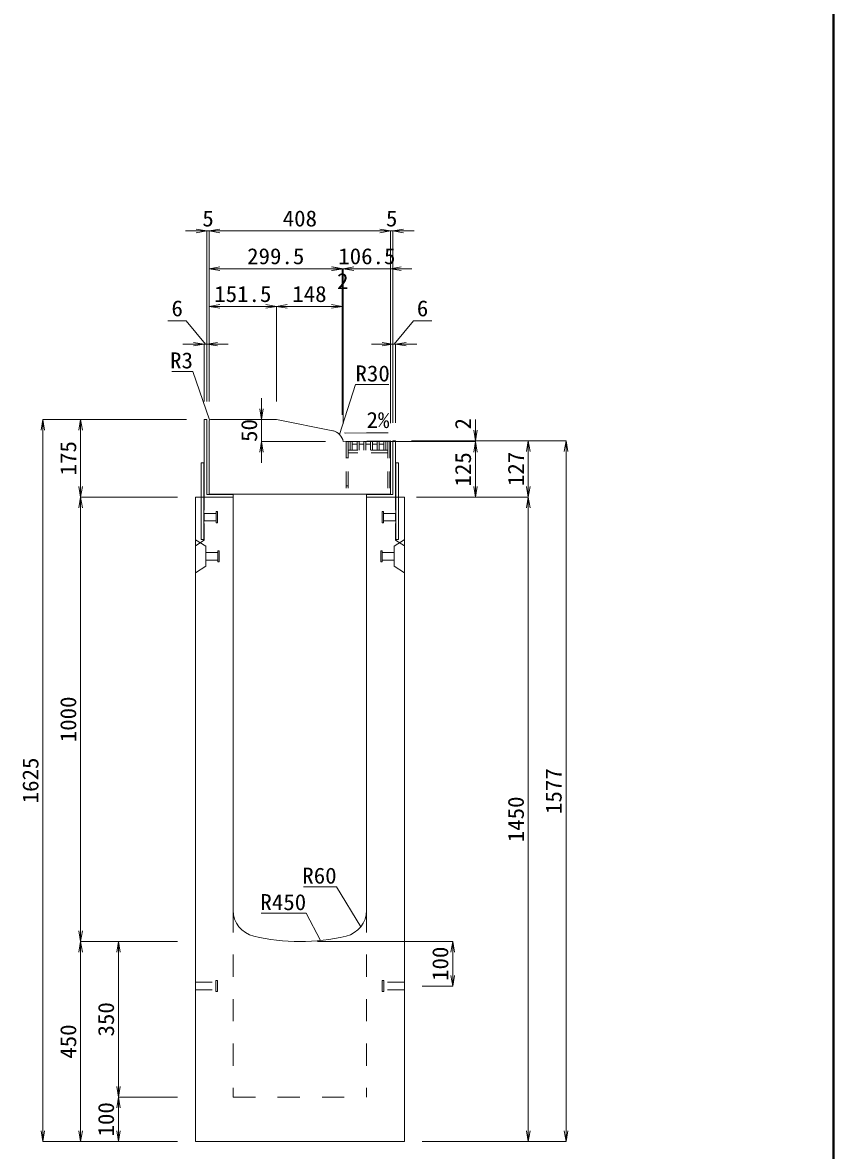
# Model space of a CAD drawing. Units: millimetres at full size. Extents: x -1809 to 57027, y -20349 to 17321.
# Drawn here: x 22776 to 24600, y -15116 to -12578 of the extents above; entities that cross this region are included whole.
import ezdxf
from ezdxf.enums import TextEntityAlignment as Align

# ---------------------------------------------------------------- set-up
doc = ezdxf.new("R2010")
doc.units = ezdxf.units.MM
doc.header["$LTSCALE"] = 50
for name, pattern in [('USER1', [2, 1, -1]), ('USER2', [1.35, 0.75, -0.6]), ('USER3', [1.35, 0.75, -0.6])]:
    doc.linetypes.add(name, pattern=pattern)
for name, color, linetype, lineweight in [('インサート', 3, 'USER2', 9), ('受枠', 3, 'Continuous', 5), ('図枠', 7, 'Continuous', 5), ('寸法線', 7, 'Continuous', 13), ('引出線', 4, 'Continuous', 13), ('本体', 2, 'Continuous', 13), ('補助線', 8, 'Continuous', 13), ('ｸﾞﾚｰﾁﾝｸﾞ', 7, 'USER3', 9)]:
    doc.layers.add(name, color=color, linetype=linetype, lineweight=lineweight)
doc.styles.add('ＭＳ 明朝', font='')
doc.styles.get('ＭＳ 明朝').set_extended_font_data('MS Mincho')

# ---------------------------------------------------------------- blocks, each defined once
blk = doc.blocks.new('open_arrow')
at = {"color": 0, "linetype": 'Continuous', "lineweight": -2}
blk.add_lwpolyline([(7.5, 1.25), (0, 0), (7.5, -1.25)], dxfattribs=at)

msp = doc.modelspace()

# ---------------------------------------------------------------- linework, layer by layer
at = {"layer": 'インサート'}
for p, q in [((23215, -13678.55), (23212, -13678.55)), ((23212, -13678.55), (23212, -13703.55)), ((23215, -13703.55), (23215, -13678.55)), ((23585, -13678.55), (23588, -13678.55)), ((23585, -13703.55), (23585, -13678.55)), ((23588, -13678.55), (23588, -13703.55)), ((23185, -13682.55), (23212, -13682.55)), ((23185, -13682.55), (23185, -13699.55)), ((23185, -13699.55), (23212, -13699.55)), ((23212, -13703.55), (23215, -13703.55)), ((23588, -13703.55), (23585, -13703.55)), ((23615, -13682.55), (23588, -13682.55)), ((23615, -13699.55), (23588, -13699.55)), ((23615, -13682.55), (23615, -13699.55)), ((23188.2, -13770.55), (23215.2, -13770.55)), ((23188.2, -13770.55), (23188.2, -13787.55)), ((23218.2, -13766.55), (23215.2, -13766.55)), ((23215.2, -13766.55), (23215.2, -13791.55)), ((23218.2, -13791.55), (23218.2, -13766.55)), ((23581.8, -13766.55), (23584.8, -13766.55)), ((23581.8, -13791.55), (23581.8, -13766.55)), ((23584.8, -13766.55), (23584.8, -13791.55)), ((23611.8, -13770.55), (23584.8, -13770.55)), ((23611.8, -13770.55), (23611.8, -13787.55)), ((23188.2, -13787.55), (23215.2, -13787.55)), ((23215.2, -13791.55), (23218.2, -13791.55)), ((23584.8, -13791.55), (23581.8, -13791.55)), ((23611.8, -13787.55), (23584.8, -13787.55)), ((23165, -14737.55), (23211, -14737.55)), ((23165, -14754.55), (23165, -14737.55)), ((23211, -14758.55), (23211, -14733.55)), ((23211, -14733.55), (23215, -14733.55)), ((23215, -14758.55), (23215, -14733.55)), ((23585, -14733.55), (23589, -14733.55)), ((23585, -14733.55), (23585, -14758.55)), ((23589, -14733.55), (23589, -14758.55)), ((23635, -14737.55), (23589, -14737.55)), ((23635, -14737.55), (23635, -14754.55)), ((23165, -14754.55), (23211, -14754.55)), ((23215, -14758.55), (23211, -14758.55)), ((23589, -14758.55), (23585, -14758.55)), ((23635, -14754.55), (23589, -14754.55))]:
    msp.add_line(p, q, dxfattribs=at)
at = {"layer": '受枠'}
for p, q in [((23185, -13471.05), (23185, -13646.05)), ((23185, -13471.05), (23191, -13471.05)), ((23185, -13471.05), (23191, -13471.05)), ((23191, -13471.05), (23191, -13640.05)), ((23609, -13519.06), (23609, -13640.05)), ((23609, -13519.06), (23615, -13519.06)), ((23615, -13646.05), (23615, -13519.06)), ((23178, -13741.05), (23178, -13569.06)), ((23184, -13569.06), (23178, -13569.06)), ((23184, -13741.05), (23184, -13569.06)), ((23616, -13741.05), (23616, -13569.06)), ((23616, -13569.06), (23622, -13569.06)), ((23622, -13741.05), (23622, -13569.06)), ((23250, -13646.05), (23185, -13646.05)), ((23191, -13640.05), (23250, -13640.05)), ((23250, -13646.05), (23250, -13640.05)), ((23550, -13640.05), (23550, -13646.05)), ((23550, -13640.05), (23609, -13640.05)), ((23550, -13646.05), (23550, -13640.05)), ((23615, -13646.05), (23550, -13646.05)), ((23184, -13741.05), (23178, -13741.05)), ((23616, -13741.05), (23622, -13741.05))]:
    msp.add_line(p, q, dxfattribs=at)
at = {"layer": '図枠', "lineweight": 40}
msp.add_line((24600, -18146.05), (24600, -1526.05), dxfattribs=at)
at = {"layer": '寸法線'}
for p, q in [((23244, -13046.93), (23143, -13046.93)), ((23191, -13431.03), (23191, -13046.93)), ((23196, -13431.03), (23196, -13046.93)), ((23604, -13046.93), (23196, -13046.93)), ((23196, -13431.03), (23196, -13046.93)), ((23556, -13046.93), (23657, -13046.93)), ((23604, -13479.23), (23604, -13046.93)), ((23604, -13479.23), (23604, -13046.93)), ((23609, -13479.04), (23609, -13046.93)), ((23495.51, -13131.93), (23196, -13131.93)), ((23196, -13431.03), (23196, -13131.93)), ((23447.51, -13131.93), (23545.44, -13131.93)), ((23449.44, -13131.93), (23652, -13131.93)), ((23495.51, -13461.09), (23495.51, -13131.93)), ((23495.51, -13461.09), (23495.51, -13131.93)), ((23497.44, -13481.08), (23497.44, -13131.93)), ((23497.44, -13481.08), (23497.44, -13131.93)), ((23604, -13479.23), (23604, -13131.93)), ((23196, -13216.93), (23347.5, -13216.93)), ((23196, -13431.03), (23196, -13216.93)), ((23347.5, -13431.03), (23347.5, -13216.93)), ((23347.5, -13216.93), (23495.51, -13216.93)), ((23347.5, -13431.03), (23347.5, -13216.93)), ((23495.51, -13461.09), (23495.51, -13216.93)), ((23144.67, -13249.13), (23103.44, -13249.13)), ((23188, -13301.93), (23144.67, -13249.13)), ((23612, -13301.93), (23655.33, -13249.13)), ((23655.33, -13249.13), (23696.56, -13249.13)), ((23239, -13301.93), (23137, -13301.93)), ((23185, -13431.03), (23185, -13301.93)), ((23191, -13431.03), (23191, -13301.93)), ((23561, -13301.93), (23663, -13301.93)), ((23609, -13479.04), (23609, -13301.93)), ((23615, -13479.04), (23615, -13301.93)), ((23313.83, -13569.11), (23313.83, -13423.05)), ((22822.06, -15096.05), (22822.06, -13471.05)), ((23144.98, -13471.05), (22822.06, -13471.05)), ((22907.06, -13471.05), (22907.06, -13646.05)), ((23144.98, -13471.05), (22907.06, -13471.05)), ((23313.83, -13471.05), (23307.48, -13471.05)), ((23794.94, -13569.1), (23794.94, -13471.25)), ((23457.42, -13521.11), (23313.83, -13521.11)), ((23544.46, -13521.1), (23794.94, -13521.1)), ((23544.46, -13521.1), (23794.94, -13521.1)), ((23651.02, -13519.25), (23794.94, -13519.25)), ((23655.02, -13519.06), (23913.78, -13519.06)), ((23655.02, -13519.06), (23998.78, -13519.06)), ((23794.94, -13646.05), (23794.94, -13521.1)), ((23913.78, -13519.06), (23913.78, -13646.05)), ((23998.78, -13519.06), (23998.78, -15096.05)), ((23124.98, -13646.05), (22907.06, -13646.05)), ((22907.06, -13646.05), (22907.06, -14646.05)), ((23124.98, -13646.05), (22907.06, -13646.05)), ((23662.02, -13646.05), (23794.94, -13646.05)), ((23675.02, -13646.05), (23913.78, -13646.05)), ((23675.02, -13646.05), (23913.78, -13646.05)), ((23913.78, -13646.05), (23913.78, -15096.05)), ((23124.98, -14646.05), (22907.06, -14646.05)), ((22907.06, -15096.05), (22907.06, -14646.05)), ((23124.98, -14646.05), (22907.06, -14646.05)), ((22992.06, -14646.05), (22992.06, -14996.05)), ((23124.98, -14646.05), (22992.06, -14646.05)), ((23440.02, -14646.05), (23743.78, -14646.05)), ((23743.78, -14646.05), (23743.78, -14746.05)), ((23675.02, -14746.05), (23743.78, -14746.05)), ((23124.98, -14996.05), (22992.06, -14996.05)), ((22992.06, -14996.05), (22992.06, -15096.05)), ((23124.98, -14996.05), (22992.06, -14996.05)), ((23124.98, -15096.05), (22822.06, -15096.05)), ((23124.98, -15096.05), (22907.06, -15096.05)), ((23124.98, -15096.05), (22992.06, -15096.05)), ((23675.02, -15096.05), (23913.78, -15096.05)), ((23675.02, -15096.05), (23998.78, -15096.05))]:
    msp.add_line(p, q, dxfattribs=at)
at = {"layer": '引出線'}
for points in [[(23196.88, -13471.93), (23159.65, -13363.53), (23111.92, -13363.53)], [(23489.42, -13505.21), (23525.11, -13392.88), (23599.79, -13392.88)], [(23501.31, -13501.75), (23550.05, -13501.21), (23598.81, -13501.21)], [(23537.07, -14612.74), (23482.66, -14522.84), (23407.98, -14522.84)], [(23446.44, -14643.65), (23414.22, -14582.51), (23313.21, -14582.51)]]:
    msp.add_lwpolyline(points, dxfattribs=at)
at = {"layer": '本体', "lineweight": 20}
for p, q in [((23196, -13474.05), (23196, -13639.05)), ((23347.5, -13471.05), (23198.95, -13471.05)), ((23473.81, -13496.66), (23347.5, -13471.05)), ((23497.44, -13521.1), (23604, -13519.25)), ((23604, -13639.05), (23604, -13519.25)), ((23604, -13639.05), (23196, -13639.05))]:
    msp.add_line(p, q, dxfattribs=at)
at = {"layer": '本体'}
for p, q in [((23165, -13646.05), (23165, -15096.05)), ((23165, -13646.05), (23250, -13646.05)), ((23250, -13646.05), (23250, -14575.53)), ((23550, -13646.05), (23550, -14575.53)), ((23550, -13646.05), (23635, -13646.05)), ((23635, -13646.05), (23635, -15096.05)), ((23165, -15096.05), (23635, -15096.05))]:
    msp.add_line(p, q, dxfattribs=at)
at = {"layer": '本体', "linetype": 'USER2', "lineweight": 9}
for p, q in [((23185, -13743.05), (23185, -13646.05)), ((23615, -13743.05), (23615, -13646.05)), ((23165, -13755.55), (23185, -13743.05)), ((23635, -13755.55), (23615, -13743.05))]:
    msp.add_line(p, q, dxfattribs=at)
at = {"layer": '本体', "lineweight": 9}
for p, q in [((23165, -13742.05), (23188.2, -13756.55)), ((23634.58, -13742.31), (23611.8, -13756.55)), ((23188.2, -13756.55), (23188.2, -13801.55)), ((23611.8, -13756.55), (23611.8, -13801.55)), ((23188.2, -13801.55), (23165, -13816.05)), ((23611.8, -13801.55), (23635, -13816.05))]:
    msp.add_line(p, q, dxfattribs=at)
at = {"layer": '本体', "linetype": 'USER1', "lineweight": 15}
for p, q in [((23250, -14575.53), (23250, -14996.05)), ((23550, -14575.53), (23550, -14996.05)), ((23250, -14996.05), (23550, -14996.05))]:
    msp.add_line(p, q, dxfattribs=at)
at = {"layer": '本体', "lineweight": 20}
for centre, radius, start, end in [((23199, -13474.05), 3, 90, 180), ((23467.85, -13526.06), 30, 9.51572, 78.54145)]:
    msp.add_arc(centre, radius, start, end, dxfattribs=at)
at = {"layer": '本体'}
for centre, radius, start, end in [((23310, -14575.53), 60, 180, 256.65764), ((23490, -14575.53), 60, 283.34236, 0), ((23400, -14196.05), 450, 256.65764, 283.34236)]:
    msp.add_arc(centre, radius, start, end, dxfattribs=at)
at = {"layer": '補助線'}
msp.add_line((23473.82, -13496.71), (23475.55, -13497.06), dxfattribs=at)
at = {"layer": 'ｸﾞﾚｰﾁﾝｸﾞ', "linetype": 'USER2', "lineweight": 5}
for p, q in [((23602.5, -13521.05), (23504.5, -13521.05)), ((23504.5, -13521.05), (23504.5, -13639.05)), ((23509, -13521.05), (23509, -13639.05)), ((23513.5, -13540.05), (23513.5, -13521.05)), ((23518, -13540.05), (23518, -13521.05)), ((23518, -13527.05), (23528.6, -13527.05)), ((23528.6, -13540.05), (23528.6, -13521.05)), ((23533.1, -13540.05), (23533.1, -13521.05)), ((23533.1, -13527.05), (23543.7, -13527.05)), ((23543.7, -13540.05), (23543.7, -13521.05)), ((23548.2, -13540.05), (23548.2, -13521.05)), ((23548.2, -13527.05), (23558.8, -13527.05)), ((23558.8, -13540.05), (23558.8, -13521.05)), ((23563.3, -13540.05), (23563.3, -13521.05)), ((23563.3, -13527.05), (23573.9, -13527.05)), ((23573.9, -13540.05), (23573.9, -13521.05)), ((23578.4, -13540.05), (23578.4, -13521.05)), ((23578.4, -13527.05), (23589, -13527.05)), ((23589, -13540.05), (23589, -13521.05)), ((23593.5, -13540.05), (23593.5, -13521.05)), ((23598, -13521.05), (23598, -13639.05)), ((23602.5, -13521.05), (23602.5, -13639.05)), ((23598, -13540.05), (23509, -13540.05)), ((23598, -13546.05), (23509, -13546.05)), ((23509, -13557.55), (23504.5, -13557.55)), ((23509, -13620.55), (23504.5, -13620.55))]:
    msp.add_line(p, q, dxfattribs=at)

# ---------------------------------------------------------------- block references
at = {"layer": '寸法線', "xscale": 3.2, "yscale": 3.2}
for p, rotation in [((23191, -13046.93), 180), ((23604, -13046.93), 180), ((23604, -13046.93), 180), ((23495.51, -13131.93), 180), ((23495.51, -13131.93), 180), ((23497.44, -13131.93), 180), ((23347.5, -13216.93), 180), ((23495.51, -13216.93), 180), ((23185, -13301.93), 180), ((23609, -13301.93), 180), ((23313.83, -13471.05), 90), ((22822.06, -13471.05), 270), ((22907.06, -13471.05), 270), ((23794.94, -13519.25), 90), ((23313.83, -13521.11), 270), ((23794.94, -13521.1), 270), ((23794.94, -13521.1), 270), ((23913.78, -13519.06), 270), ((23998.78, -13519.06), 270), ((22907.06, -13646.05), 90), ((23794.94, -13646.05), 90), ((23913.78, -13646.05), 90), ((22907.06, -13646.05), 270), ((23913.78, -13646.05), 270), ((22907.06, -14646.05), 90), ((22907.06, -14646.05), 270), ((22992.06, -14646.05), 270), ((23743.78, -14646.05), 270), ((23743.78, -14746.05), 90), ((22992.06, -14996.05), 90), ((22992.06, -14996.05), 270), ((22822.06, -15096.05), 90), ((22907.06, -15096.05), 90), ((22992.06, -15096.05), 90), ((23913.78, -15096.05), 90), ((23998.78, -15096.05), 90)]:
    msp.add_blockref('open_arrow', p, dxfattribs=dict(at, rotation=rotation))
for p in [(23196, -13046.93), (23196, -13046.93), (23609, -13046.93), (23196, -13131.93), (23497.44, -13131.93), (23604, -13131.93), (23196, -13216.93), (23347.5, -13216.93), (23191, -13301.93), (23615, -13301.93)]:
    msp.add_blockref('open_arrow', p, dxfattribs=at)
at = {"layer": '引出線', "xscale": 0.0533, "yscale": 0.0533}
for p, rotation in [((23196.88, -13471.93), 109), ((23501.31, -13501.75), 0.6), ((23489.42, -13505.21), 72.4), ((23537.07, -14612.74), 121.2), ((23446.44, -14643.65), 117.8)]:
    msp.add_blockref('open_arrow', p, dxfattribs=dict(at, rotation=rotation))

# ---------------------------------------------------------------- texts
at = {"layer": '寸法線', "style": 'ＭＳ 明朝', "width": 1.05}
for s, p in [('5', (23193.5, -13018.91)), ('408', (23400, -13018.91)), ('5', (23606.5, -13018.91)), ('299.5', (23345.75, -13103.91)), ('106.5', (23550.72, -13103.91)), ('2', (23496.47, -13159.95)), ('148', (23421.5, -13188.91)), ('151.5', (23271.75, -13188.91)), ('6', (23124.05, -13221.11)), ('6', (23675.95, -13221.11))]:
    msp.add_text(s, height=36.03, dxfattribs=at).set_placement(p, align=Align.MIDDLE_CENTER)
for s, p in [('50', (23285.81, -13496.08)), ('2', (23766.92, -13480.99)), ('175', (22879.04, -13558.55)), ('125', (23766.92, -13583.58)), ('127', (23885.76, -13582.56)), ('1000', (22879.04, -14146.05)), ('1625', (22794.04, -14283.55)), ('1577', (23970.76, -14307.56)), ('1450', (23885.76, -14371.05)), ('100', (23715.76, -14696.05)), ('350', (22964.04, -14821.05)), ('450', (22879.04, -14871.05)), ('100', (22964.04, -15046.05))]:
    msp.add_text(s, height=36.03, rotation=90, dxfattribs=at).set_placement(p, align=Align.MIDDLE_CENTER)
at = {"layer": '引出線', "style": 'ＭＳ 明朝', "width": 1.05}
for s, p in [('R3', (23159.65, -13320.33)), ('R60', (23482.66, -14479.64)), ('R450', (23414.22, -14539.31))]:
    msp.add_text(s, height=36.03, dxfattribs=at).set_placement(p, align=Align.TOP_RIGHT)
for s, p in [('R30', (23525.11, -13349.68)), ('2%', (23550.05, -13454.3))]:
    msp.add_text(s, height=36.03, dxfattribs=at).set_placement(p, align=Align.TOP_LEFT)

doc.saveas('drawing.dxf')
